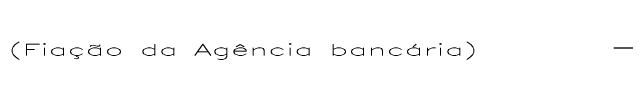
# Model space of a CAD drawing. Header units: millimetres. Extents: x -4595 to 88120, y -33945 to 27318.
# Drawn here: x -4595 to 8461, y 21448 to 22791 of the extents above; entities that cross this region are included whole.
import ezdxf
from ezdxf.enums import TextEntityAlignment as Align

# ---------------------------------------------------------------- set-up
doc = ezdxf.new("R2010")
doc.units = ezdxf.units.MM
doc.layers.add('TXT_0', color=7, linetype='Continuous')
doc.layers.add('TXT_2', color=3, linetype='Continuous')
doc.styles.add('ADITIVOCAD', font='ROMANS.shx')
doc.styles.get("Standard").update_dxf_attribs({"font": 'arial.ttf'})

# ---------------------------------------------------------------- blocks, each defined once
blk = doc.blocks.new('ADCE_ENTRADA')
for p, q in [((-4.572, 0.1066), (-4.572, 0.3095)), ((-6, 0), (-4.8697, 0)), ((-4.2728, 0), (-4.055, 0)), ((-3.5671, 0), (-1.4, 0))]:
    blk.add_line(p, q)
blk.add_lwpolyline([(-3.8835, -0.0855), (-3.8834, 0.1145), (-3.8073, -0.0855), (-3.7311, 0.1145), (-3.7311, -0.0855)])
for centre, radius in [((-3.8111, 0), 0.244), ((-4.8323, -0.0023), 0.0375), ((-4.3103, 0), 0.0375)]:
    blk.add_circle(centre, radius)
blk.add_arc((-4.5706, -0.1158), 0.3239, 36.8863, 143.6254)
at = {"flags": 8}
blk.add_attdef('$A', text='', height=0.1, dxfattribs=at).set_placement((-4.5706, 0.578), align=Align.MIDDLE)
blk = doc.blocks.new('A$Cd055121e')
at = {"layer": 'TXT_2', "xscale": 1.5, "yscale": 1.5, "zscale": 1.5}
blk.add_blockref('ADCE_ENTRADA', (11.4679, 13.6203), dxfattribs=at)
at = {"layer": 'TXT_0', "style": 'ADITIVOCAD'}
blk.add_text('(Fiação da Agência bancária)', height=0.15, dxfattribs=at).set_placement((-1.4115, 13.5182))

msp = doc.modelspace()

# ---------------------------------------------------------------- block references
at = {"xscale": 3316.138903960546, "yscale": 1618.167954747822, "zscale": 3316.138903960546}
msp.add_blockref('A$Cd055121e', (0, 0), dxfattribs=at)

doc.saveas('drawing.dxf')
